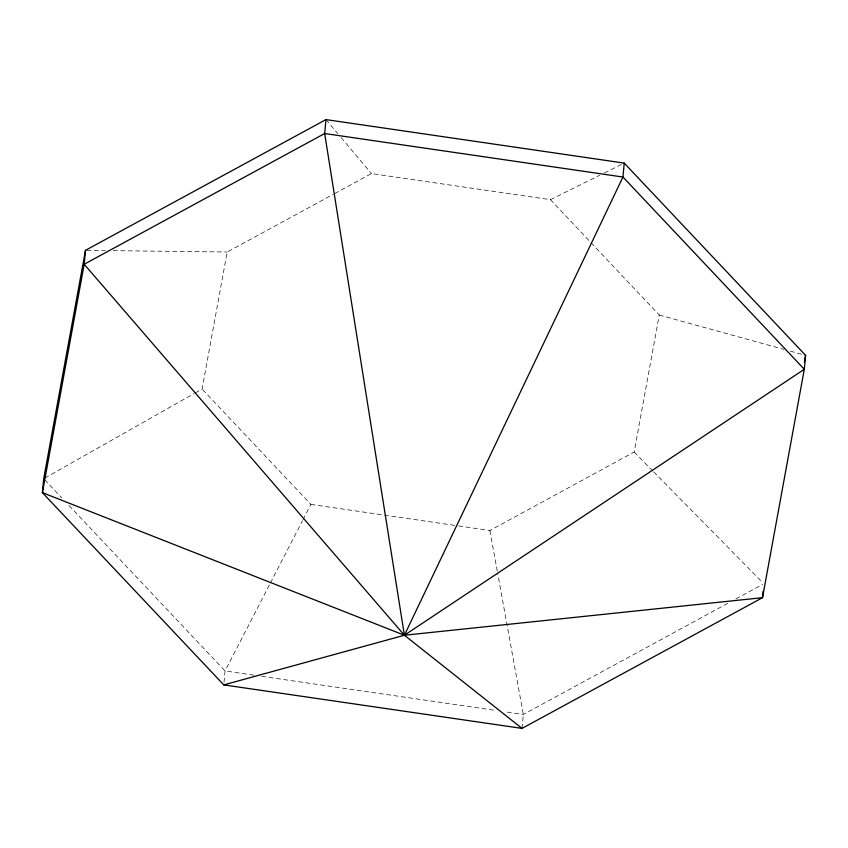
<?xml version="1.0" encoding="UTF-8"?>
<svg xmlns="http://www.w3.org/2000/svg" width="848" height="848" viewBox="0 0 848 848"><rect width="100%" height="100%" fill="white"/><g stroke="black" fill="none" stroke-linecap="round" stroke-linejoin="round"><path stroke-width="0.64" stroke-dasharray="4.24 3.18" d="M223.999 682.364L225.049 670.969L269.802 584.166M522.039 728.4L523.333 714.472L498.136 575.845M195.22 392.942L202.1 389.041L227.179 252.015L333.063 194.446M458.535 525.93L489.89 530.498L634.166 452.058L659.246 315.032L550.437 199.672L371.466 173.575L334.229 193.821M270.406 582.989L302.45 520.82M303.054 519.644L310.919 504.401L202.1 389.041M44.838 478.06L194.065 393.589M727.796 603.32L523.333 714.472L505.016 711.801M735.926 598.9L762.638 584.378M550.437 199.672L599.631 175.292M604.327 172.971L624.234 163.102M86.814 250.34L105.353 250.563M113.293 250.658L227.179 252.015M310.919 504.401L457.231 525.739M253.838 675.167L225.049 670.969L68.179 504.666M261.682 676.312L495.857 710.465M659.246 315.032L783.965 349.397M790.325 351.146L805.6 355.354M634.166 452.058L652.684 470.873M653.617 471.817L762.882 582.799M44.594 479.671L61.83 497.935M325.961 119.6L337.758 133.592M341.129 137.588L371.466 173.575M489.89 530.498L497.893 574.552"/><path stroke-width="1.27" d="M85.489 250.33L84.196 264.258L42.4 492.646L223.766 684.898L522.039 728.4L762.511 597.67L804.307 369.283L805.6 355.354L624.234 163.102L325.961 119.6L85.489 250.33L43.693 478.717L42.4 492.646L404.401 635.247L522.039 728.4M325.961 119.6L324.667 133.528L404.401 635.247L223.766 684.898M624.234 163.102L622.951 177.031L404.401 635.247L84.196 264.258L324.667 133.528L622.951 177.031L804.307 369.283L404.401 635.247L762.511 597.67L763.094 591.342M804.413 361.842L805.6 355.354"/></g></svg>
